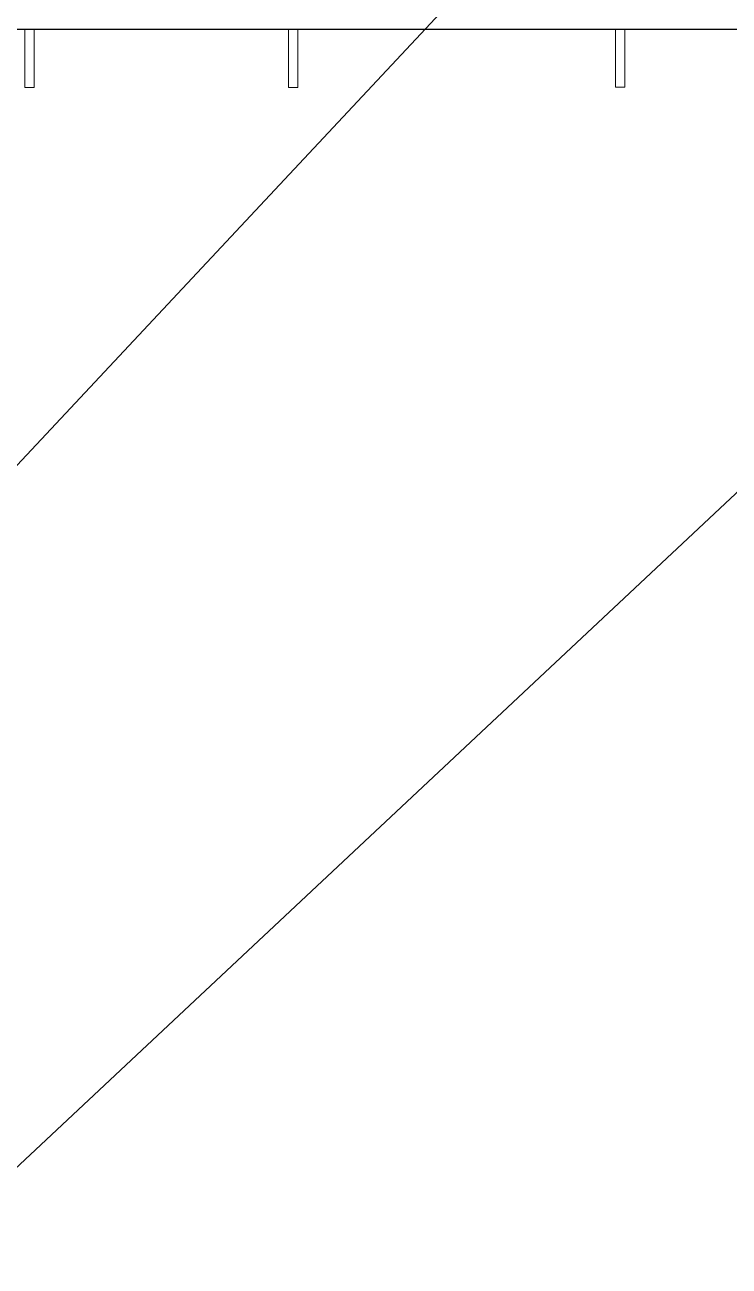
# Model space of a CAD drawing. Header units: millimetres. Extents: x -248177 to 167033, y 156986 to 268923.
# Drawn here: x -210162 to -207169, y 175100 to 180380 of the extents above; entities that cross this region are included whole.
import ezdxf

# ---------------------------------------------------------------- set-up
doc = ezdxf.new("R2010")
doc.units = ezdxf.units.MM
doc.layers.add('GC-DAY NEO', color=5, linetype='Continuous')
doc.layers.add('S-BEAM', color=12, linetype='Continuous', lineweight=9)

# ---------------------------------------------------------------- blocks, each defined once
blk = doc.blocks.new('Dầm C52 - Dầm C52-V97-BỐ TRÍ KHUNG KẾT CẤU BÈ PIN 02')
at = {"layer": 'S-BEAM', "color": 1}
for p, q in [((-40538.7, -20), (-40538.7, 20)), ((-40538.7, 20), (-40292.9, 20)), ((-40292.9, -20), (-40538.7, -20))]:
    blk.add_line(p, q, dxfattribs=at)
blk = doc.blocks.new('Dầm C52 - Hộp 40x60-V154-BỐ TRÍ KHUNG KẾT CẤU BÈ PIN 02')
at = {"layer": 'S-BEAM', "color": 3, "lineweight": 25}
blk.add_line((-19989.2, -20), (-92417.5, -20), dxfattribs=at)
blk = doc.blocks.new('HOBANMONG_BEPIN 2_rvt-1-BỐ TRÍ KHUNG KẾT CẤU BÈ PIN 02')
at = {"layer": 'S-BEAM', "lineweight": 9}
for name, p, rotation in [('Dầm C52 - Dầm C52-V97-BỐ TRÍ KHUNG KẾT CẤU BÈ PIN 02', (-210143, 220652.4), 90.00075860989138), ('Dầm C52 - Dầm C52-V97-BỐ TRÍ KHUNG KẾT CẤU BÈ PIN 02', (-209023, 220652.4), 90.00075860989138), ('Dầm C52 - Dầm C52-V97-BỐ TRÍ KHUNG KẾT CẤU BÈ PIN 02', (-207633, 220652.5), 90.00075860989138), ('Dầm C52 - Hộp 40x60-V154-BỐ TRÍ KHUNG KẾT CẤU BÈ PIN 02', (-148736.2, 180380.3), 0.0007586094741477002)]:
    blk.add_blockref(name, p, dxfattribs=dict(at, rotation=rotation))

msp = doc.modelspace()

# ---------------------------------------------------------------- linework, layer by layer
at = {"layer": 'GC-DAY NEO'}
for p, q in [((-207917.5, 180942.6), (-213382.3, 175100)), ((-204417.5, 180942.6), (-210251.2, 175468.2))]:
    msp.add_line(p, q, dxfattribs=at)

# ---------------------------------------------------------------- block references
at = {"lineweight": 5}
msp.add_blockref('HOBANMONG_BEPIN 2_rvt-1-BỐ TRÍ KHUNG KẾT CẤU BÈ PIN 02', (0, 0), dxfattribs=at)

doc.saveas('drawing.dxf')
